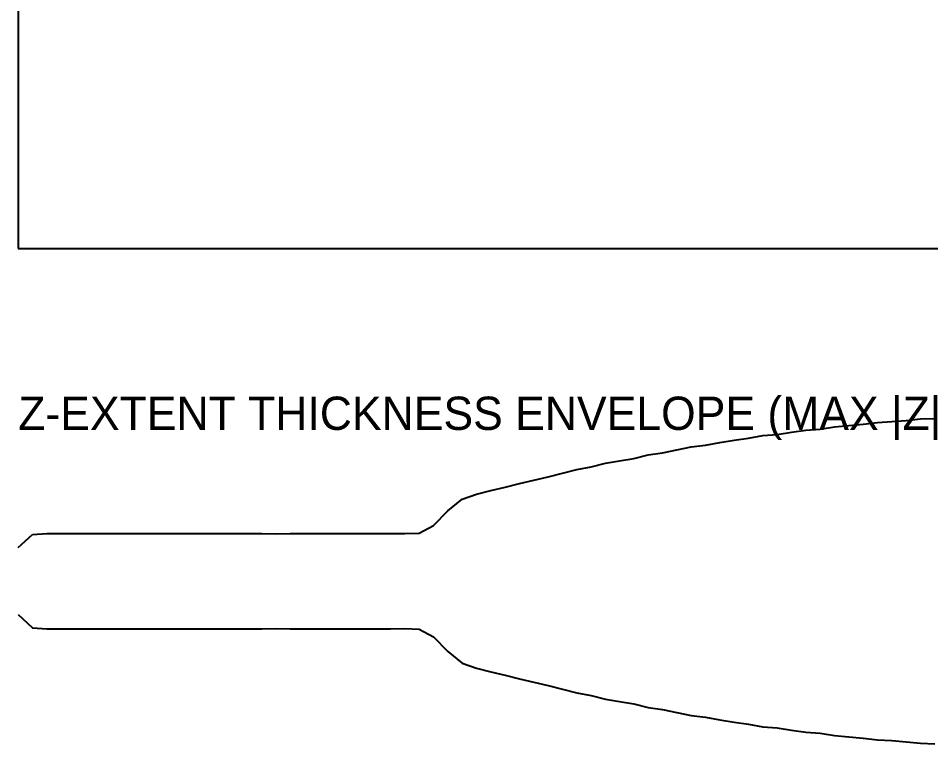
# Model space of a CAD drawing. Extents: x -31 to 210, y -65 to 38.
# Drawn here: x -31 to 29.3, y -64.5 to -16.6 of the extents above; entities that cross this region are included whole.
import ezdxf

# ---------------------------------------------------------------- set-up
doc = ezdxf.new("R2010")
doc.units = 0

msp = doc.modelspace()

# ---------------------------------------------------------------- linework, layer by layer
at = {"layer": 'BOUNDING_BOX'}
for p, q in [((-30.9858, 20.7725), (-30.9858, -31.7776)), ((-30.9858, -31.7776), (139.4254, -31.7776))]:
    msp.add_line(p, q, dxfattribs=at)
at = {"layer": 'Z_EXTENT_ENVELOPE'}
for p, q in [((23.9245, -43.4759), (24.8712, -43.4053)), ((24.8712, -43.4053), (25.818, -43.2782)), ((25.818, -43.2782), (26.7647, -43.232)), ((26.7647, -43.232), (27.7114, -43.1488)), ((27.7114, -43.1488), (28.6581, -43.0561)), ((28.6581, -43.0561), (29.6049, -43.0276)), ((19.1908, -44.0767), (20.1376, -43.922)), ((20.1376, -43.922), (21.0843, -43.7907)), ((21.0843, -43.7907), (22.031, -43.7218)), ((22.031, -43.7218), (22.9778, -43.5671)), ((22.9778, -43.5671), (23.9245, -43.4759)), ((14.4572, -44.7956), (15.4039, -44.6066)), ((15.4039, -44.6066), (16.3507, -44.4532)), ((16.3507, -44.4532), (17.2974, -44.3261)), ((17.2974, -44.3261), (18.2441, -44.1456)), ((18.2441, -44.1456), (19.1908, -44.0767)), ((11.617, -45.2878), (12.5637, -45.0913)), ((12.5637, -45.0913), (13.5105, -44.9049)), ((13.5105, -44.9049), (14.4572, -44.7956)), ((7.8301, -45.9841), (8.7768, -45.815)), ((8.7768, -45.815), (9.7236, -45.6709)), ((9.7236, -45.6709), (10.6703, -45.4218)), ((10.6703, -45.4218), (11.617, -45.2878)), ((4.9899, -46.6293), (5.9366, -46.3956)), ((5.9366, -46.3956), (6.8834, -46.2252)), ((6.8834, -46.2252), (7.8301, -45.9841)), ((3.0965, -47.1018), (4.0432, -46.8736)), ((4.0432, -46.8736), (4.9899, -46.6293)), ((0.2563, -47.7914), (1.203, -47.5703)), ((1.203, -47.5703), (2.1497, -47.322)), ((2.1497, -47.322), (3.0965, -47.1018)), ((-1.6372, -48.3565), (-0.6905, -48.0339)), ((-0.6905, -48.0339), (0.2563, -47.7914)), ((-2.5839, -49.1196), (-1.6372, -48.3565)), ((-3.5306, -50.0913), (-2.5839, -49.1196)), ((-30.0391, -50.6867), (-29.0923, -50.6176)), ((-29.0923, -50.6176), (-28.1456, -50.629)), ((-28.1456, -50.629), (-27.1989, -50.6303)), ((-27.1989, -50.6303), (-26.2521, -50.6305)), ((-26.2521, -50.6305), (-25.3054, -50.6294)), ((-25.3054, -50.6294), (-24.3587, -50.6313)), ((-24.3587, -50.6313), (-23.412, -50.6302)), ((-23.412, -50.6302), (-22.4652, -50.6296)), ((-22.4652, -50.6296), (-21.5185, -50.6313)), ((-21.5185, -50.6313), (-20.5718, -50.6285)), ((-20.5718, -50.6285), (-19.625, -50.6286)), ((-19.625, -50.6286), (-18.6783, -50.6247)), ((-18.6783, -50.6247), (-17.7316, -50.6276)), ((-17.7316, -50.6276), (-16.7849, -50.6212)), ((-16.7849, -50.6212), (-15.8381, -50.6193)), ((-15.8381, -50.6193), (-14.8914, -50.6284)), ((-14.8914, -50.6284), (-13.9447, -50.6397)), ((-13.9447, -50.6397), (-12.9979, -50.6332)), ((-12.9979, -50.6332), (-12.0512, -50.6313)), ((-12.0512, -50.6313), (-11.1045, -50.6314)), ((-11.1045, -50.6314), (-10.1578, -50.6329)), ((-10.1578, -50.6329), (-9.211, -50.6325)), ((-9.211, -50.6325), (-8.2643, -50.6316)), ((-8.2643, -50.6316), (-7.3176, -50.6314)), ((-7.3176, -50.6314), (-6.3708, -50.6316)), ((-6.3708, -50.6316), (-5.4241, -50.6371)), ((-5.4241, -50.6371), (-4.4774, -50.6063)), ((-4.4774, -50.6063), (-3.5306, -50.0913)), ((-30.9858, -51.5619), (-30.0391, -50.6867)), ((-30.9858, -55.9933), (-30.0391, -56.8685)), ((-30.0391, -56.8685), (-29.0923, -56.9377)), ((-29.0923, -56.9377), (-28.1456, -56.9263)), ((-28.1456, -56.9263), (-27.1989, -56.925)), ((-27.1989, -56.925), (-26.2521, -56.9248)), ((-26.2521, -56.9248), (-25.3054, -56.9259)), ((-25.3054, -56.9259), (-24.3587, -56.924)), ((-24.3587, -56.924), (-23.412, -56.925)), ((-23.412, -56.925), (-22.4652, -56.9256)), ((-22.4652, -56.9256), (-21.5185, -56.9239)), ((-21.5185, -56.9239), (-20.5718, -56.9268)), ((-20.5718, -56.9268), (-19.625, -56.9267)), ((-19.625, -56.9267), (-18.6783, -56.9306)), ((-18.6783, -56.9306), (-17.7316, -56.9277)), ((-17.7316, -56.9277), (-16.7849, -56.9341)), ((-16.7849, -56.9341), (-15.8381, -56.936)), ((-15.8381, -56.936), (-14.8914, -56.9269)), ((-14.8914, -56.9269), (-13.9447, -56.9155)), ((-13.9447, -56.9155), (-12.9979, -56.9221)), ((-12.9979, -56.9221), (-12.0512, -56.924)), ((-12.0512, -56.924), (-11.1045, -56.9239)), ((-11.1045, -56.9239), (-10.1578, -56.9224)), ((-10.1578, -56.9224), (-9.211, -56.9227)), ((-9.211, -56.9227), (-8.2643, -56.9237)), ((-8.2643, -56.9237), (-7.3176, -56.9239)), ((-7.3176, -56.9239), (-6.3708, -56.9237)), ((-6.3708, -56.9237), (-5.4241, -56.9181)), ((-5.4241, -56.9181), (-4.4774, -56.9489)), ((-4.4774, -56.9489), (-3.5306, -57.4639)), ((-3.5306, -57.4639), (-2.5839, -58.4356)), ((-2.5839, -58.4356), (-1.6372, -59.1988)), ((-1.6372, -59.1988), (-0.6905, -59.5214)), ((-0.6905, -59.5214), (0.2563, -59.7639)), ((0.2563, -59.7639), (1.203, -59.985)), ((1.203, -59.985), (2.1497, -60.2332)), ((2.1497, -60.2332), (3.0965, -60.4534)), ((3.0965, -60.4534), (4.0432, -60.6817)), ((4.0432, -60.6817), (4.9899, -60.926)), ((4.9899, -60.926), (5.9366, -61.1597)), ((5.9366, -61.1597), (6.8834, -61.3301)), ((6.8834, -61.3301), (7.8301, -61.5712)), ((7.8301, -61.5712), (8.7768, -61.7402)), ((8.7768, -61.7402), (9.7236, -61.8844)), ((9.7236, -61.8844), (10.6703, -62.1335)), ((10.6703, -62.1335), (11.617, -62.2675)), ((11.617, -62.2675), (12.5637, -62.464)), ((12.5637, -62.464), (13.5105, -62.6504)), ((13.5105, -62.6504), (14.4572, -62.7596)), ((14.4572, -62.7596), (15.4039, -62.9487)), ((15.4039, -62.9487), (16.3507, -63.102)), ((16.3507, -63.102), (17.2974, -63.2292)), ((17.2974, -63.2292), (18.2441, -63.4097)), ((18.2441, -63.4097), (19.1908, -63.4786)), ((19.1908, -63.4786), (20.1376, -63.6332)), ((20.1376, -63.6332), (21.0843, -63.7646)), ((21.0843, -63.7646), (22.031, -63.8334)), ((22.031, -63.8334), (22.9778, -63.9882)), ((22.9778, -63.9882), (23.9245, -64.0793)), ((23.9245, -64.0793), (24.8712, -64.15)), ((24.8712, -64.15), (25.818, -64.2771)), ((25.818, -64.2771), (26.7647, -64.3232)), ((26.7647, -64.3232), (27.7114, -64.4065)), ((27.7114, -64.4065), (28.6581, -64.4991)), ((28.6581, -64.4991), (29.6049, -64.5277))]:
    msp.add_line(p, q, dxfattribs=at)

# ---------------------------------------------------------------- texts
at = {"layer": 'DIMENSIONS'}
msp.add_text('Z-EXTENT THICKNESS ENVELOPE (MAX |Z| VS X, NOT A SECTION):', height=2.2, dxfattribs=at).set_placement((-30.986, -43.778))

doc.saveas('drawing.dxf')
